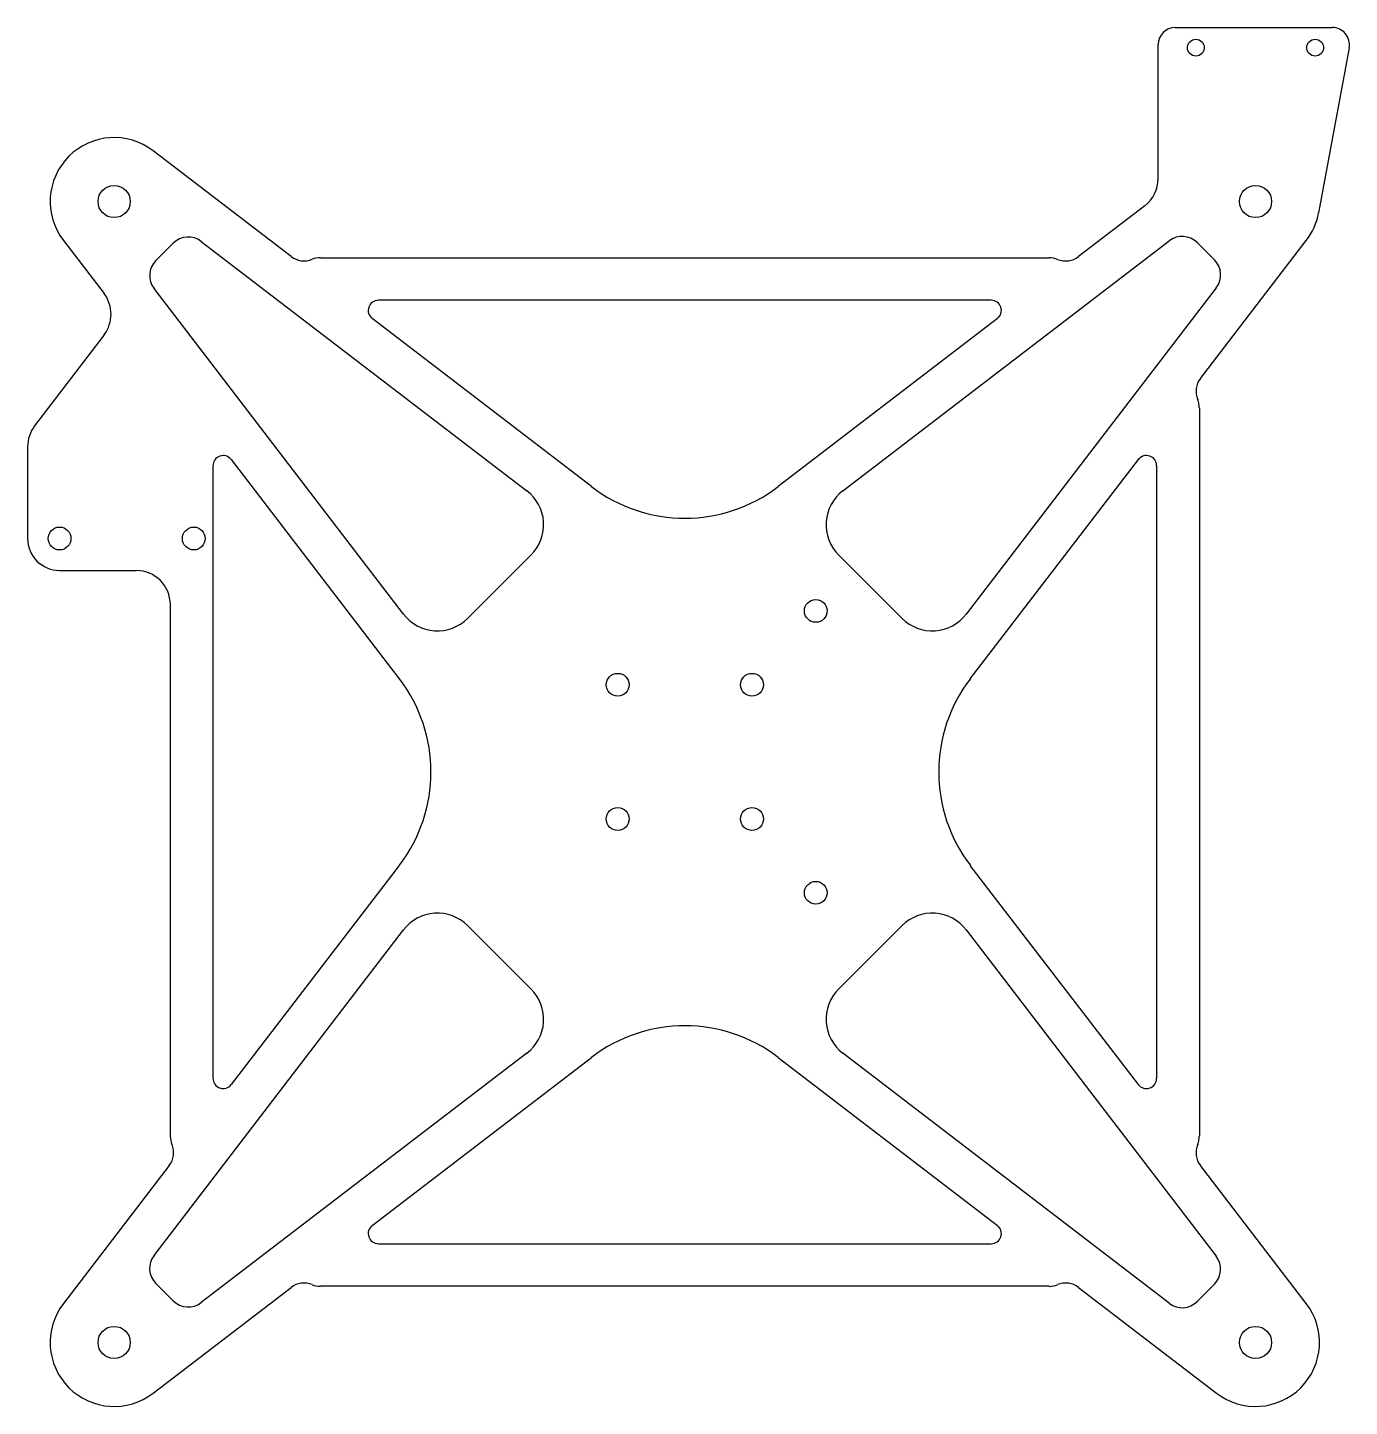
# Model space of a CAD drawing. Header units: millimetres. Extents: x -98 to 99, y -290 to -85.
import ezdxf

# ---------------------------------------------------------------- set-up
doc = ezdxf.new("R2010")
doc.units = ezdxf.units.MM

msp = doc.modelspace()

# ---------------------------------------------------------------- linework, layer by layer
at = {"color": 7, "linetype": 'Continuous', "lineweight": 25}
for p, q in [((73.12, -84.92), (96.52, -84.92)), ((70.58, -107.44), (70.58, -87.46)), ((99.02, -87.93), (94.45, -112.55)), ((-58.56, -119.04), (-79.13, -103.28)), ((68.59, -111.48), (58.72, -119.04)), ((-92.48, -116.63), (-86.43, -124.54)), ((-78.7, -119.65), (-76.12, -117.06)), ((-71.94, -116.79), (-23.44, -153.95)), ((23.6, -153.95), (72.23, -116.69)), ((76.41, -116.96), (78.96, -119.51)), ((76.88, -137.2), (92.64, -116.63)), ((-54.2, -119.21), (54.35, -119.21)), ((-41.81, -172.32), (-78.98, -123.82)), ((79.23, -123.69), (41.97, -172.32)), ((45.71, -125.56), (-45.56, -125.56)), ((-13.83, -153.32), (-46.48, -128.29)), ((46.64, -128.29), (13.98, -153.32)), ((-86.42, -130.71), (-96.77, -144.27)), ((76.71, -141.57), (76.71, -250.11)), ((-97.81, -147.36), (-97.81, -161.05)), ((-67.47, -149.28), (-42.45, -181.94)), ((42.6, -181.94), (67.63, -149.28)), ((-70.2, -150.21), (-70.2, -241.48)), ((70.36, -241.48), (70.36, -150.21)), ((-22.81, -163.48), (-32.28, -172.95)), ((32.44, -172.95), (22.97, -163.48)), ((-93.05, -165.82), (-81.63, -165.82)), ((-76.55, -250.11), (-76.55, -170.9)), ((-42.45, -209.75), (-67.47, -242.4)), ((67.63, -242.4), (42.6, -209.75)), ((-78.98, -267.86), (-41.81, -219.36)), ((-32.28, -218.73), (-22.81, -228.2)), ((22.97, -228.2), (32.44, -218.73)), ((41.97, -219.36), (79.23, -267.99)), ((-23.44, -237.73), (-71.94, -274.89)), ((72.23, -275), (23.6, -237.73)), ((-46.48, -263.39), (-13.83, -238.37)), ((13.98, -238.37), (46.64, -263.39)), ((-76.72, -254.48), (-92.48, -275.05)), ((92.64, -275.05), (76.88, -254.48)), ((-45.56, -266.12), (45.71, -266.12)), ((-79.13, -288.4), (-58.56, -272.64)), ((-76.12, -274.62), (-78.7, -272.04)), ((54.35, -272.47), (-54.2, -272.47)), ((58.72, -272.64), (79.28, -288.4)), ((78.96, -272.17), (76.41, -274.72))]:
    msp.add_line(p, q, dxfattribs=at)
for centre, radius in [((76.19, -87.92), 1.25), ((93.97, -87.92), 1.25), ((-84.92, -110.84), 2.4), ((85.08, -110.84), 2.4), ((-93.05, -161.05), 1.7), ((-73.06, -161.05), 1.7), ((19.58, -171.84), 1.7), ((-9.92, -182.84), 1.7), ((10.08, -182.84), 1.7), ((-9.92, -202.84), 1.7), ((10.08, -202.84), 1.7), ((19.58, -213.84), 1.7), ((-84.92, -280.84), 2.4), ((85.08, -280.84), 2.4)]:
    msp.add_circle(centre, radius, dxfattribs=at)
for centre, radius, start, end in [((73.12, -87.46), 2.54, 90, 180), ((96.52, -87.46), 2.54, 349.4812, 90), ((-84.92, -110.84), 9.53, 52.5398, 217.4602), ((65.5, -107.44), 5.08, 307.4602, 0), ((85.08, -110.84), 9.53, 322.5398, 349.6595), ((-73.87, -119.31), 3.18, 52.5398, 135), ((74.16, -119.21), 3.17, 45, 127.4602), ((-56.63, -116.52), 3.17, 232.5398, 292.5397), ((56.79, -116.52), 3.18, 247.4602, 307.4602), ((-76.46, -121.89), 3.17, 135, 217.4602), ((-54.2, -122.39), 3.18, 90, 112.5397), ((54.35, -122.39), 3.17, 67.4602, 90), ((76.71, -121.76), 3.18, 322.5398, 45), ((-90.46, -127.63), 5.08, 322.6521, 37.4602), ((-45.56, -127.08), 1.52, 90, 232.5398), ((45.71, -127.08), 1.52, 307.4602, 90), ((79.4, -139.13), 3.18, 142.5398, 202.5398), ((73.53, -141.57), 3.17, 0, 22.5398), ((-92.73, -147.36), 5.08, 142.6521, 180), ((-68.68, -150.21), 1.52, 37.4602, 180), ((68.83, -150.21), 1.52, 0, 142.5398), ((-27.3, -158.99), 6.35, 315, 52.5398), ((0.08, -135.17), 22.86, 232.5398, 307.4602), ((27.46, -158.99), 6.35, 127.4602, 225), ((-93.05, -161.05), 4.76, 180, 270), ((-81.63, -170.9), 5.08, 0, 90), ((-36.77, -168.46), 6.35, 217.4602, 315), ((36.93, -168.46), 6.35, 225, 322.5398), ((-60.59, -195.84), 22.86, 322.5398, 37.4602), ((60.75, -195.84), 22.86, 142.5398, 217.4602), ((-36.77, -223.22), 6.35, 45, 142.5398), ((36.93, -223.22), 6.35, 37.4602, 135), ((-27.3, -232.69), 6.35, 307.4602, 45), ((27.46, -232.69), 6.35, 135, 232.5398), ((0.08, -256.51), 22.86, 52.5398, 127.4602), ((-68.68, -241.48), 1.52, 180, 322.5398), ((68.83, -241.48), 1.52, 217.4602, 0), ((-73.38, -250.11), 3.18, 180, 202.5398), ((73.53, -250.11), 3.17, 337.4602, 0), ((-79.24, -252.55), 3.18, 322.5398, 22.5398), ((79.4, -252.55), 3.18, 157.4602, 217.4602), ((-45.56, -264.6), 1.52, 127.4602, 270), ((45.71, -264.6), 1.52, 270, 52.5398), ((-76.46, -269.79), 3.18, 142.5398, 225), ((76.71, -269.92), 3.17, 315, 37.4602), ((-56.63, -275.16), 3.18, 67.4601, 127.4602), ((-54.2, -269.3), 3.17, 247.4601, 270), ((54.35, -269.3), 3.18, 270, 292.5398), ((56.79, -275.16), 3.18, 52.5398, 112.5398), ((-84.92, -280.84), 9.53, 142.5398, 307.4602), ((-73.87, -272.37), 3.18, 225, 307.4602), ((74.16, -272.48), 3.18, 232.5398, 315), ((85.08, -280.84), 9.53, 232.5398, 37.4602)]:
    msp.add_arc(centre, radius, start, end, dxfattribs=at)

doc.saveas('drawing.dxf')
